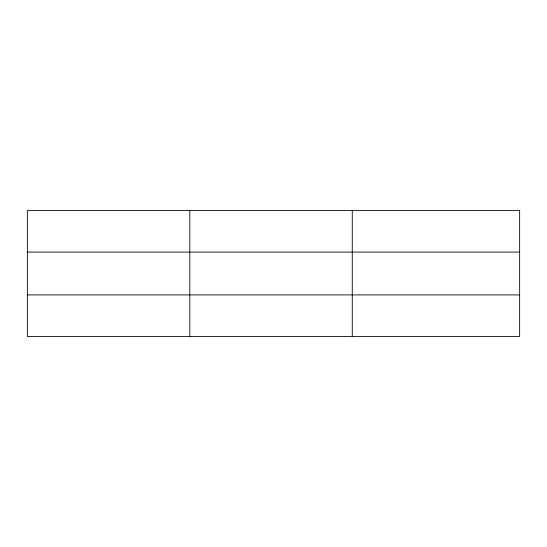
<?xml version="1.0" encoding="UTF-8"?>
<svg xmlns="http://www.w3.org/2000/svg" width="547" height="547" viewBox="0 0 547 547"><rect width="100%" height="100%" fill="white"/><g stroke="black" fill="none" stroke-linecap="round" stroke-linejoin="round"><path stroke-width="0.82" d="M189.809 336.453L189.809 210.547M352.268 336.453L352.268 210.547M27.35 252.099L519.65 252.099M27.35 294.901L519.65 294.901M519.65 210.547L519.65 336.453L27.35 336.453L27.35 210.547L519.65 210.547"/></g></svg>
